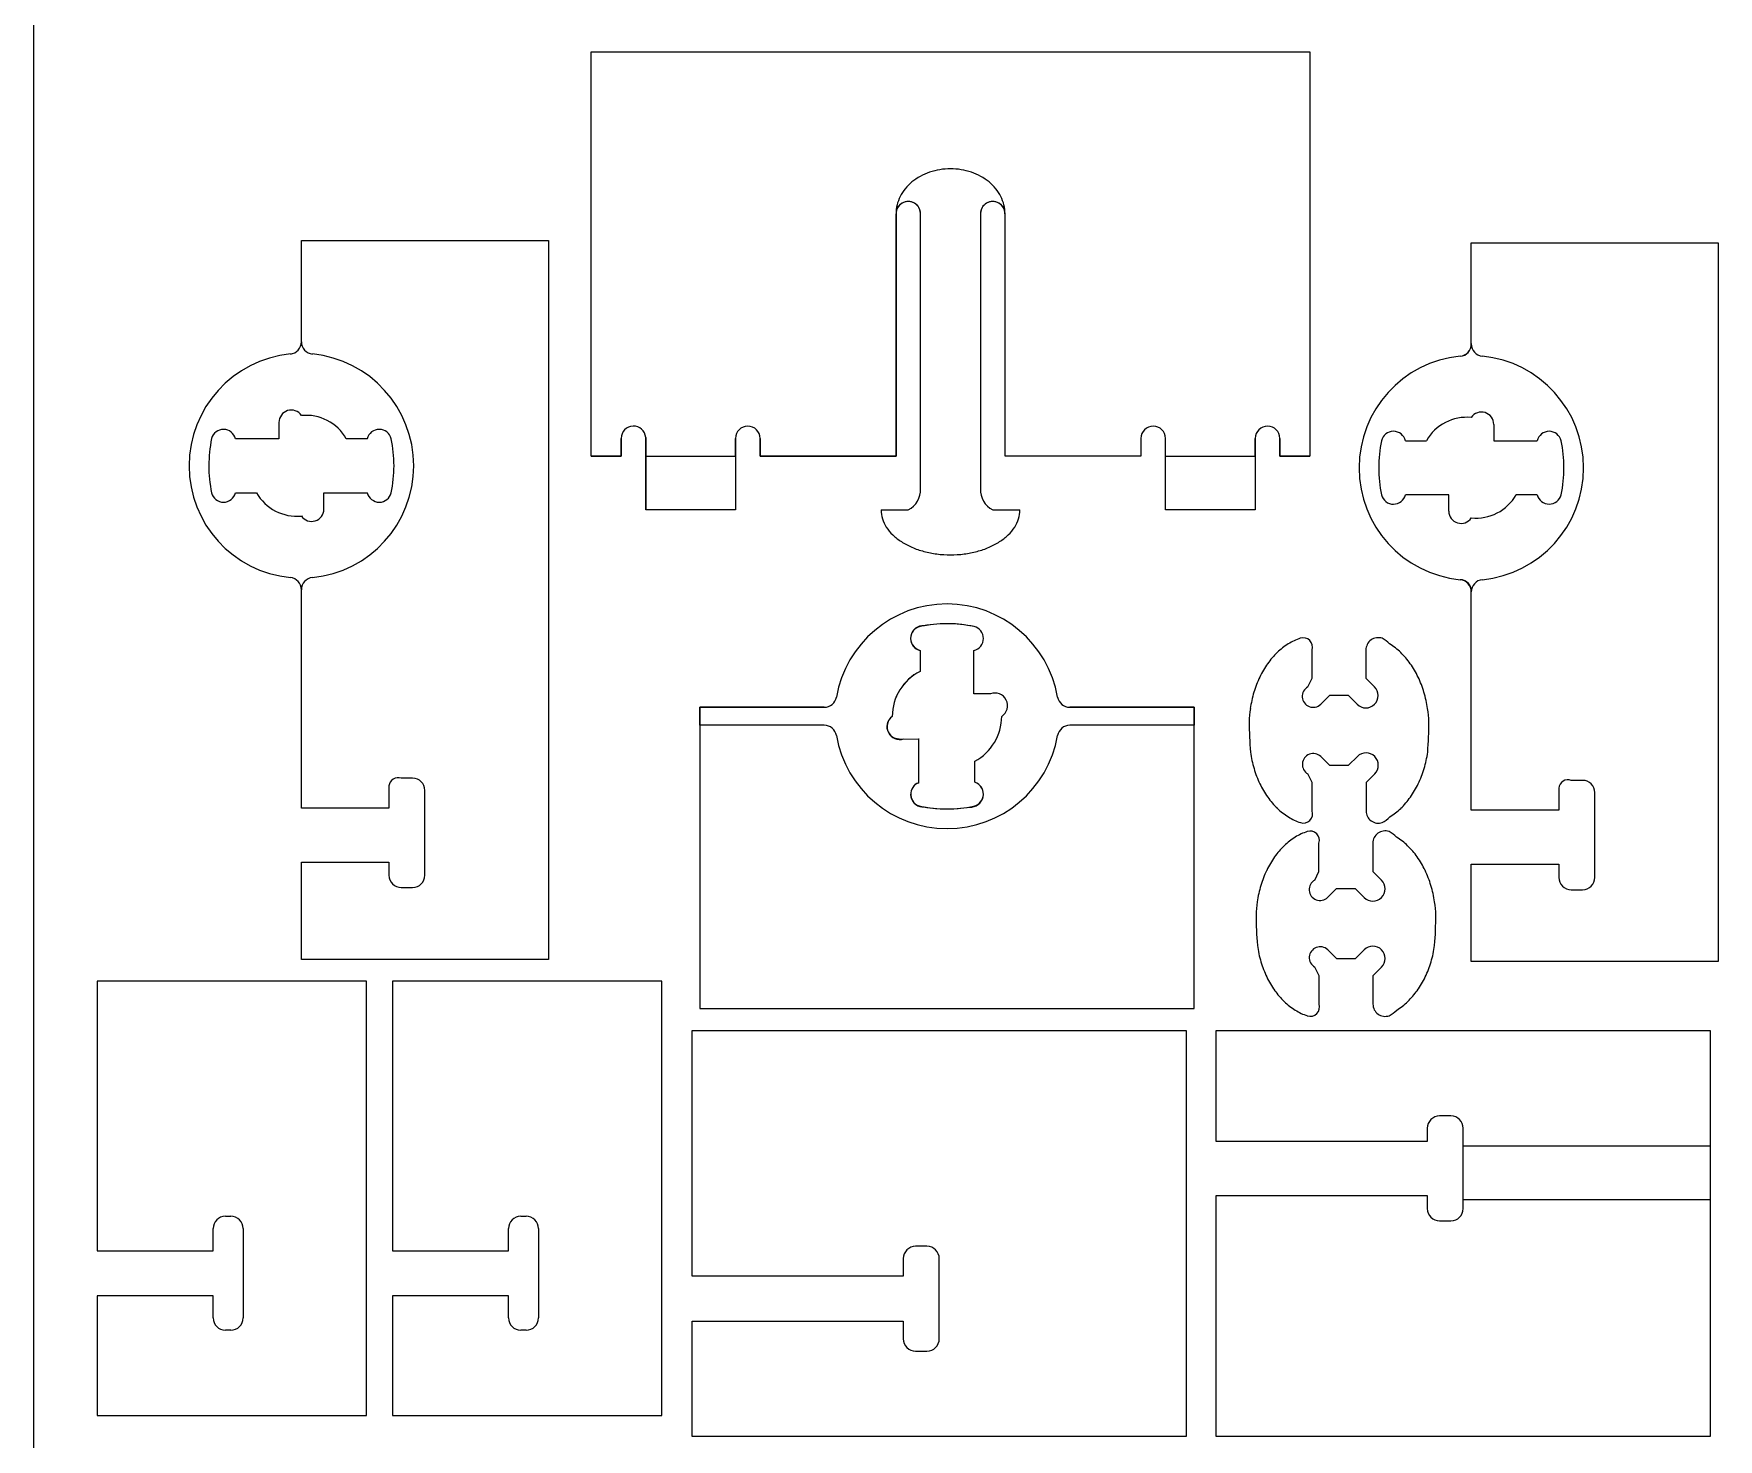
# Model space of a CAD drawing. Extents: x 0 to 1250, y 0 to 2500.
# Drawn here: x 0 to 563, y 1047 to 1516 of the extents above; entities that cross this region are included whole.
import ezdxf

# ---------------------------------------------------------------- set-up
doc = ezdxf.new("R2010")
doc.units = 0
for name, color, linetype in [('3MM_ENGRAVE', 5, 'CONTINUOUS'), ('CUT_18_MM', 7, 'CONTINUOUS'), ('ENGRAVE_9MM', 3, 'CONTINUOUS'), ('FRAME', 7, 'CONTINUOUS')]:
    doc.layers.add(name, color=color, linetype=linetype)

msp = doc.modelspace()

# ---------------------------------------------------------------- linework, layer by layer
at = {"layer": '3MM_ENGRAVE', "linetype": 'CONTINUOUS'}
for p, q in [((477.44, 1127), (477.44, 1145)), ((477.44, 1145), (559.94, 1145)), ((559.94, 1145), (559.94, 1127)), ((559.94, 1127), (477.44, 1127))]:
    msp.add_line(p, q, dxfattribs=at)
at = {"layer": 'CUT_18_MM', "color": 7, "linetype": 'CONTINUOUS'}
for p, q in [((186.2, 1375.33), (186.2, 1510.33)), ((186.2, 1510.33), (426.2, 1510.33)), ((426.2, 1510.33), (426.2, 1375.33)), ((288, 1375.33), (288, 1456.23)), ((288, 1456.23), (288, 1375.33)), ((296.2, 1364.43), (296.2, 1456.23)), ((296.2, 1456.23), (296.2, 1456.23)), ((316.2, 1456.23), (316.2, 1456.23)), ((316.2, 1456.23), (316.2, 1364.43)), ((324.4, 1456.23), (324.4, 1456.24)), ((324.4, 1375.33), (324.4, 1456.23)), ((324.4, 1375.33), (324.4, 1456.23)), ((89.41, 1413.48), (89.41, 1447.29)), ((89.41, 1447.29), (171.91, 1447.29)), ((171.91, 1447.29), (171.91, 1207.29)), ((480.13, 1412.76), (480.13, 1446.56)), ((480.13, 1446.56), (562.63, 1446.56)), ((562.63, 1446.56), (562.63, 1206.56)), ((81.91, 1386.57), (81.91, 1386.57)), ((81.91, 1386.57), (81.91, 1381.09)), ((89.41, 1388.86), (89.41, 1388.86)), ((480.13, 1388.2), (480.13, 1388.2)), ((487.63, 1385.91), (487.63, 1385.91)), ((487.63, 1385.91), (487.63, 1380.43)), ((59.42, 1381.15), (59.42, 1381.15)), ((81.91, 1381.09), (67.39, 1381.09)), ((67.39, 1381.09), (67.39, 1381.09)), ((111.43, 1381.09), (104.41, 1381.09)), ((104.41, 1381.09), (104.41, 1381.09)), ((111.43, 1381.09), (111.43, 1381.09)), ((119.41, 1381.09), (119.41, 1381.09)), ((119.41, 1381.09), (119.41, 1381.09)), ((119.41, 1381.09), (119.41, 1381.09)), ((196.2, 1381.23), (196.2, 1381.23)), ((196.2, 1381.23), (196.2, 1375.33)), ((196.2, 1375.33), (196.2, 1381.23)), ((196.2, 1381.23), (196.2, 1381.23)), ((204.4, 1381.52), (204.4, 1357.33)), ((204.4, 1357.33), (204.4, 1381.52)), ((204.4, 1381.52), (204.4, 1357.33)), ((204.4, 1357.33), (204.4, 1381.52)), ((234.4, 1381.23), (234.4, 1375.33)), ((234.4, 1375.33), (234.4, 1381.23)), ((234.4, 1381.23), (234.4, 1381.23)), ((234.4, 1381.23), (234.4, 1381.23)), ((242.6, 1381.23), (242.6, 1381.23)), ((242.6, 1381.23), (242.6, 1375.33)), ((242.6, 1375.33), (242.6, 1381.23)), ((242.6, 1381.23), (242.6, 1381.23)), ((369.8, 1381.23), (369.8, 1381.23)), ((369.8, 1381.23), (369.8, 1375.33)), ((369.8, 1381.23), (369.8, 1381.23)), ((369.8, 1381.23), (369.8, 1375.33)), ((378, 1375.33), (378, 1381.23)), ((378, 1381.23), (378, 1381.23)), ((378, 1375.33), (378, 1381.23)), ((378, 1381.23), (378, 1381.23)), ((408, 1375.33), (408, 1381.23)), ((408, 1381.23), (408, 1381.23)), ((408, 1381.23), (408, 1381.23)), ((408, 1381.23), (408, 1375.33)), ((416.2, 1381.23), (416.2, 1381.23)), ((416.2, 1381.23), (416.2, 1375.33)), ((416.2, 1375.33), (416.2, 1381.23)), ((416.2, 1381.23), (416.2, 1381.23)), ((450.13, 1380.43), (450.13, 1380.43)), ((450.13, 1380.43), (450.13, 1380.43)), ((458.11, 1380.43), (465.13, 1380.43)), ((465.13, 1380.43), (465.13, 1380.43)), ((487.63, 1380.43), (502.15, 1380.43)), ((502.15, 1380.43), (502.15, 1380.43)), ((510.13, 1380.43), (510.13, 1380.43)), ((510.13, 1380.43), (510.13, 1380.43)), ((510.13, 1380.43), (510.13, 1380.43)), ((196.2, 1375.33), (186.2, 1375.33)), ((186.2, 1375.33), (196.2, 1375.33)), ((234.4, 1375.33), (234.4, 1357.33)), ((242.6, 1375.33), (288, 1375.33)), ((288, 1375.33), (242.6, 1375.33)), ((369.8, 1375.33), (324.4, 1375.33)), ((369.8, 1375.33), (324.4, 1375.33)), ((378, 1357.33), (378, 1375.33)), ((378, 1375.33), (378, 1375.33)), ((408, 1375.33), (408, 1357.33)), ((416.2, 1375.33), (426.2, 1375.33)), ((426.2, 1375.33), (416.2, 1375.33)), ((59.41, 1363.09), (59.41, 1363.09)), ((59.41, 1363.09), (59.41, 1363.09)), ((67.39, 1363.09), (74.41, 1363.09)), ((74.41, 1363.09), (74.41, 1363.09)), ((96.91, 1357.61), (96.91, 1363.09)), ((96.91, 1363.09), (111.43, 1363.09)), ((111.43, 1363.09), (111.43, 1363.09)), ((119.41, 1363.09), (119.41, 1363.09)), ((119.41, 1363.09), (119.41, 1363.09)), ((119.41, 1363.09), (119.41, 1363.09)), ((296.2, 1364.43), (296.2, 1364.43)), ((316.2, 1364.43), (316.2, 1364.43)), ((450.14, 1362.36), (450.14, 1362.36)), ((472.63, 1362.43), (458.11, 1362.43)), ((458.11, 1362.43), (458.11, 1362.43)), ((472.63, 1356.95), (472.63, 1362.43)), ((502.15, 1362.43), (495.13, 1362.43)), ((495.13, 1362.43), (495.13, 1362.43)), ((502.15, 1362.43), (502.15, 1362.43)), ((510.13, 1362.43), (510.13, 1362.43)), ((510.13, 1362.43), (510.13, 1362.43)), ((510.13, 1362.43), (510.13, 1362.43)), ((96.91, 1357.61), (96.91, 1357.61)), ((234.4, 1357.33), (204.4, 1357.33)), ((283, 1357.33), (292.1, 1357.33)), ((292.1, 1357.33), (292.1, 1357.33)), ((320.3, 1357.33), (320.3, 1357.33)), ((320.3, 1357.33), (329.4, 1357.33)), ((408, 1357.33), (378, 1357.33)), ((472.63, 1356.95), (472.63, 1356.95)), ((89.41, 1355.32), (89.41, 1355.32)), ((480.13, 1354.66), (480.13, 1354.66)), ((89.41, 1257.79), (89.41, 1330.69)), ((480.13, 1257.06), (480.13, 1329.97)), ((297.46, 1318.69), (297.46, 1318.69)), ((297.46, 1318.69), (297.46, 1318.69)), ((423.02, 1314.47), (423.02, 1314.47)), ((423.02, 1314.47), (423.02, 1314.47)), ((296.03, 1310.46), (296.03, 1310.46)), ((296.03, 1310.46), (296.03, 1303.44)), ((314.03, 1295.94), (314.03, 1310.46)), ((314.03, 1310.46), (314.03, 1310.46)), ((426.93, 1301.15), (426.93, 1310.59)), ((426.93, 1310.59), (426.93, 1310.59)), ((444.93, 1310.59), (444.93, 1310.59)), ((444.93, 1310.59), (444.93, 1301.15)), ((296.03, 1303.44), (296.03, 1303.44)), ((425.53, 1298.25), (426.93, 1301.15)), ((444.93, 1301.15), (447.83, 1298.25)), ((319.51, 1295.92), (314.03, 1295.94)), ((425.53, 1298.25), (425.53, 1298.25)), ((432.73, 1295.35), (429.83, 1292.46)), ((439.13, 1295.35), (432.73, 1295.35)), ((442.03, 1292.46), (439.13, 1295.35)), ((447.83, 1298.25), (447.83, 1298.25)), ((264.04, 1291.44), (222.53, 1291.44)), ((222.53, 1291.44), (222.53, 1285.44)), ((264.04, 1291.44), (264.04, 1291.44)), ((286.76, 1288.44), (286.76, 1288.44)), ((352.53, 1291.44), (346.02, 1291.44)), ((387.53, 1291.44), (352.53, 1291.44)), ((387.53, 1285.44), (387.53, 1291.44)), ((429.83, 1292.46), (429.83, 1292.46)), ((442.03, 1292.46), (442.03, 1292.46)), ((222.53, 1285.44), (222.53, 1190.94)), ((387.53, 1190.94), (387.53, 1285.44)), ((289.05, 1280.94), (289.05, 1280.94)), ((289.05, 1280.94), (295.47, 1280.85)), ((295.47, 1280.85), (295.47, 1266.25)), ((314.31, 1273.44), (314.31, 1273.45)), ((314.31, 1266.43), (314.31, 1273.44)), ((429.87, 1275), (429.87, 1275)), ((429.87, 1275), (432.77, 1272.1)), ((432.77, 1272.1), (439.17, 1272.1)), ((439.17, 1272.1), (442.07, 1275)), ((442.07, 1275), (442.07, 1275)), ((126.56, 1267.79), (122.76, 1267.79)), ((122.76, 1267.79), (122.76, 1267.79)), ((126.56, 1267.79), (126.56, 1267.79)), ((426.97, 1266.3), (425.57, 1269.2)), ((425.57, 1269.2), (425.57, 1269.2)), ((426.97, 1256.86), (426.97, 1266.3)), ((447.87, 1269.2), (444.97, 1266.3)), ((444.97, 1266.3), (444.97, 1256.86)), ((447.87, 1269.2), (447.87, 1269.2)), ((517.28, 1267.06), (513.48, 1267.06)), ((513.48, 1267.06), (513.48, 1267.06)), ((517.28, 1267.06), (517.28, 1267.06)), ((118.66, 1265.19), (118.66, 1265.19)), ((118.66, 1265.19), (118.66, 1257.79)), ((130.66, 1235.39), (130.66, 1263.69)), ((130.66, 1263.69), (130.66, 1263.69)), ((509.38, 1264.46), (509.38, 1264.46)), ((509.38, 1264.46), (509.38, 1257.06)), ((521.38, 1234.66), (521.38, 1262.96)), ((521.38, 1262.96), (521.38, 1262.96)), ((118.66, 1257.79), (89.41, 1257.79)), ((426.97, 1256.86), (426.97, 1256.86)), ((444.97, 1256.86), (444.97, 1256.86)), ((509.38, 1257.06), (480.13, 1257.06)), ((425.34, 1249.97), (425.34, 1249.97)), ((425.34, 1249.97), (425.34, 1249.97)), ((429.25, 1236.65), (429.25, 1246.08)), ((429.25, 1246.08), (429.25, 1246.08)), ((447.25, 1246.08), (447.25, 1246.08)), ((447.25, 1246.08), (447.25, 1236.65)), ((89.41, 1207.29), (89.41, 1239.79)), ((89.41, 1239.79), (118.66, 1239.79)), ((118.66, 1239.79), (118.66, 1235.39)), ((480.13, 1206.56), (480.13, 1239.06)), ((480.13, 1239.06), (509.38, 1239.06)), ((509.38, 1239.06), (509.38, 1234.66)), ((118.66, 1235.39), (118.66, 1235.39)), ((130.66, 1235.39), (130.66, 1235.39)), ((427.85, 1233.75), (429.25, 1236.65)), ((427.85, 1233.75), (427.85, 1233.75)), ((447.25, 1236.65), (450.14, 1233.75)), ((450.14, 1233.75), (450.14, 1233.75)), ((509.38, 1234.66), (509.38, 1234.66)), ((521.38, 1234.66), (521.38, 1234.66)), ((122.76, 1231.29), (122.76, 1231.29)), ((122.76, 1231.29), (126.56, 1231.29)), ((126.56, 1231.29), (126.56, 1231.29)), ((435.04, 1230.85), (432.14, 1227.95)), ((432.14, 1227.95), (432.14, 1227.95)), ((441.45, 1230.85), (435.04, 1230.85)), ((444.35, 1227.95), (441.45, 1230.85)), ((444.35, 1227.95), (444.35, 1227.95)), ((513.48, 1230.56), (513.48, 1230.56)), ((513.48, 1230.56), (517.28, 1230.56)), ((517.28, 1230.56), (517.28, 1230.56)), ((432.18, 1210.49), (432.18, 1210.49)), ((432.18, 1210.49), (435.08, 1207.59)), ((441.49, 1207.59), (444.38, 1210.49)), ((444.38, 1210.49), (444.38, 1210.49)), ((171.91, 1207.29), (89.41, 1207.29)), ((429.28, 1201.79), (427.88, 1204.69)), ((427.88, 1204.69), (427.88, 1204.69)), ((435.08, 1207.59), (441.49, 1207.59)), ((450.18, 1204.69), (447.28, 1201.79)), ((450.18, 1204.69), (450.18, 1204.69)), ((562.63, 1206.56), (480.13, 1206.56)), ((111.19, 1200), (21.19, 1200)), ((21.19, 1200), (21.19, 1110)), ((111.19, 1055), (111.19, 1200)), ((209.83, 1200), (119.83, 1200)), ((119.83, 1200), (119.83, 1110)), ((209.83, 1055), (209.83, 1200)), ((429.28, 1192.36), (429.28, 1201.79)), ((447.28, 1201.79), (447.28, 1192.36)), ((222.53, 1190.94), (387.53, 1190.94)), ((429.28, 1192.36), (429.28, 1192.36)), ((447.28, 1192.36), (447.28, 1192.36)), ((219.94, 1101.5), (219.94, 1183.5)), ((219.94, 1183.5), (384.94, 1183.5)), ((384.94, 1183.5), (384.94, 1048)), ((394.94, 1146.5), (394.94, 1183.5)), ((394.94, 1183.5), (559.94, 1183.5)), ((559.94, 1183.5), (559.94, 1048)), ((473.34, 1155), (469.54, 1155)), ((469.54, 1155), (469.54, 1155)), ((473.34, 1155), (473.34, 1155)), ((465.44, 1150.9), (465.44, 1150.9)), ((465.44, 1150.9), (465.44, 1146.5)), ((477.44, 1127), (477.44, 1150.9)), ((477.44, 1150.9), (477.44, 1150.9)), ((465.44, 1146.5), (394.94, 1146.5)), ((394.94, 1048), (394.94, 1128.5)), ((394.94, 1128.5), (465.44, 1128.5)), ((465.44, 1128.5), (465.44, 1124.1)), ((477.44, 1124.1), (477.44, 1127)), ((64.04, 1121.5), (64.04, 1121.5)), ((64.04, 1121.5), (65.84, 1121.5)), ((65.84, 1121.5), (65.84, 1121.5)), ((162.68, 1121.5), (162.68, 1121.5)), ((162.68, 1121.5), (164.48, 1121.5)), ((164.48, 1121.5), (164.48, 1121.5)), ((465.44, 1124.1), (465.44, 1124.1)), ((469.54, 1120), (469.54, 1120)), ((469.54, 1120), (473.34, 1120)), ((473.34, 1120), (473.34, 1120)), ((477.44, 1124.1), (477.44, 1124.1)), ((59.94, 1111.5), (59.94, 1117.4)), ((59.94, 1117.4), (59.94, 1117.4)), ((69.94, 1117.4), (69.94, 1117.4)), ((69.94, 1117.4), (69.94, 1087.6)), ((158.58, 1111.5), (158.58, 1117.4)), ((158.58, 1117.4), (158.58, 1117.4)), ((168.58, 1117.4), (168.58, 1117.4)), ((168.58, 1117.4), (168.58, 1087.6)), ((21.19, 1110), (59.94, 1110)), ((59.94, 1110), (59.94, 1111.5)), ((119.83, 1110), (158.58, 1110)), ((158.58, 1110), (158.58, 1111.5)), ((298.34, 1111.5), (294.54, 1111.5)), ((294.54, 1111.5), (294.54, 1111.5)), ((298.34, 1111.5), (298.34, 1111.5)), ((290.44, 1107.4), (290.44, 1107.4)), ((290.44, 1107.4), (290.44, 1101.5)), ((302.44, 1083.5), (302.44, 1107.4)), ((290.44, 1101.5), (219.94, 1101.5)), ((59.94, 1095), (21.19, 1095)), ((21.19, 1095), (21.19, 1055)), ((59.94, 1093.5), (59.94, 1095)), ((59.94, 1087.6), (59.94, 1093.5)), ((158.58, 1095), (119.83, 1095)), ((119.83, 1095), (119.83, 1055)), ((158.58, 1093.5), (158.58, 1095)), ((158.58, 1087.6), (158.58, 1093.5)), ((59.94, 1087.6), (59.94, 1087.6)), ((69.94, 1087.6), (69.94, 1087.6)), ((158.58, 1087.6), (158.58, 1087.6)), ((168.58, 1087.6), (168.58, 1087.6)), ((219.94, 1048), (219.94, 1086.5)), ((219.94, 1086.5), (290.44, 1086.5)), ((290.44, 1086.5), (290.44, 1080.6)), ((65.84, 1083.5), (64.04, 1083.5)), ((64.04, 1083.5), (64.04, 1083.5)), ((65.84, 1083.5), (65.84, 1083.5)), ((164.48, 1083.5), (162.68, 1083.5)), ((162.68, 1083.5), (162.68, 1083.5)), ((164.48, 1083.5), (164.48, 1083.5)), ((302.44, 1080.6), (302.44, 1083.5)), ((302.44, 1080.6), (302.44, 1080.6)), ((294.54, 1076.5), (294.54, 1076.5)), ((294.54, 1076.5), (298.34, 1076.5)), ((298.34, 1076.5), (298.34, 1076.5)), ((21.19, 1055), (111.19, 1055)), ((119.83, 1055), (209.83, 1055)), ((384.94, 1048), (219.94, 1048)), ((559.94, 1048), (394.94, 1048))]:
    msp.add_line(p, q, dxfattribs=at)
for centre, radius, start, end in [((292.1, 1456.24), 4.1, 359.8403, 180.1597), ((320.3, 1456.23), 4.1, 0.1867, 180), ((85.31, 1413.48), 4.1, 275.6561, 0), ((476.21, 1412.59), 3.92, 273.2354, 2.4207), ((89.41, 1372.09), 37.5, 95.6561, 264.3439), ((480.13, 1371.36), 37.5, 95.6561, 264.3439), ((86.01, 1386.57), 4.1, 33.9763, 180), ((483.53, 1385.91), 4.1, 360, 146.0237), ((63.4, 1380.15), 4.1, 13.2604, 165.8456), ((90.93, 1373.44), 15.49, 29.5811, 95.6475), ((115.42, 1380.15), 4.1, 13.2632, 166.7354), ((200.3, 1381.24), 4.1, 3.9195, 180.0589), ((200.3, 1381.24), 4.1, 3.9195, 180.0589), ((238.5, 1381.23), 4.1, 0, 180), ((238.5, 1381.23), 4.1, 0, 180), ((373.9, 1381.23), 4.1, 0, 180), ((373.9, 1381.23), 4.1, 0, 180), ((412.1, 1381.23), 4.1, 0, 180), ((412.1, 1381.23), 4.1, 0, 180), ((478.6, 1372.78), 15.49, 84.3525, 150.4189), ((102.75, 1372.08), 44.26, 168.1785, 191.7229), ((76.01, 1372.09), 44.33, 348.2852, 11.7148), ((493.47, 1371.43), 44.26, 168.2771, 191.8215), ((454.12, 1379.49), 4.1, 13.2646, 166.724), ((506.14, 1379.49), 4.1, 13.2632, 166.7354), ((466.73, 1371.43), 44.33, 348.2852, 11.7148), ((63.4, 1364.03), 4.1, 193.276, 346.7354), ((87.88, 1370.73), 15.49, 209.5811, 275.6475), ((115.42, 1364.03), 4.1, 193.2646, 346.7368), ((288.61, 1364.08), 7.6, 297.3405, 2.6496), ((323.78, 1364.08), 7.6, 177.3504, 242.6595), ((454.12, 1363.37), 4.1, 194.1544, 346.7396), ((481.65, 1370.08), 15.49, 264.3525, 330.4189), ((506.14, 1363.37), 4.1, 193.2646, 346.7368), ((92.81, 1357.61), 4.1, 213.9763, 0), ((292.89, 1357.35), 9.89, 180.1131, 197.2517), ((319.67, 1357.33), 9.73, 342.6043, 0.0309), ((476.73, 1356.95), 4.1, 180, 326.0237), ((294.36, 1357.84), 11.44, 197.4042, 212.9633), ((296.93, 1359.52), 14.51, 212.9879, 226.2696), ((315.46, 1359.52), 14.51, 313.7304, 327.0121), ((318.03, 1357.84), 11.44, 327.0367, 342.5958), ((299.98, 1362.68), 18.9, 226.2208, 237.3572), ((302.8, 1367.04), 24.1, 237.291, 246.7612), ((304.88, 1371.79), 29.29, 246.7011, 255.0147), ((307.51, 1371.79), 29.29, 284.9853, 293.2989), ((309.59, 1367.04), 24.1, 293.2388, 302.709), ((312.41, 1362.68), 18.9, 302.6428, 313.7792), ((306, 1375.87), 33.51, 254.9646, 262.5622), ((306.34, 1378.26), 35.92, 262.519, 269.7723), ((306.05, 1378.26), 35.92, 270.2277, 277.481), ((306.39, 1375.87), 33.51, 277.4378, 285.0354), ((85.31, 1330.69), 4.1, 360, 84.3439), ((476.35, 1330.26), 3.79, 355.5643, 88.7797), ((305.03, 1288.44), 37.5, 9.827, 170.173), ((297.08, 1314.52), 4.19, 84.833, 255.487), ((305.08, 1275.9), 43.47, 78.0305, 100.0947), ((313.09, 1314.45), 4.1, 283.2604, 75.8456), ((430.64, 1293.8), 22.11, 121.7726, 133.8813), ((429.06, 1296.34), 19.12, 108.412, 121.7519), ((424.01, 1311.56), 3.08, 341.5908, 108.7404), ((449.03, 1310.59), 4.1, 71.3942, 180), ((445.92, 1305.92), 9.63, 43.8589, 62.6616), ((441.22, 1293.8), 22.11, 46.1187, 58.2274), ((436.93, 1288.42), 30.41, 144.6955, 154.4841), ((433.36, 1290.96), 26.04, 133.8678, 144.7255), ((438.5, 1290.96), 26.04, 35.2745, 46.1322), ((434.94, 1288.42), 30.41, 25.5159, 35.3045), ((303.53, 1288.44), 16.77, 116.5651, 180), ((440.69, 1286.6), 34.59, 154.4494, 163.4325), ((431.18, 1286.6), 34.59, 16.5675, 25.5506), ((264.04, 1295.54), 4.1, 269.9999, 350.1731), ((321.03, 1291.98), 4.22, 302.608, 111.0257), ((346.02, 1295.54), 4.1, 189.8269, 270.0001), ((443.83, 1285.64), 37.88, 163.3982, 171.8533), ((427.31, 1295.08), 3.64, 119.2586, 313.8406), ((444.93, 1295.35), 4.1, 225.0001, 44.9999), ((428.03, 1285.64), 37.88, 8.1467, 16.6018), ((289.05, 1285.04), 4.1, 123.9763, 270), ((306.17, 1288.53), 17.14, 298.3873, 359.6528), ((430.2, 1286.81), 24.23, 170.023, 180.5129), ((441.66, 1286.39), 24.31, 0.48, 10.9535), ((533.34, 1286.57), 127.37, 179.989, 184.5631), ((338.6, 1286.57), 127.37, 355.4369, 0.011), ((443.87, 1281.81), 37.88, 188.1467, 196.6018), ((427.35, 1272.37), 3.64, 46.1594, 240.7414), ((444.97, 1272.1), 4.1, 315.0001, 134.9999), ((428.07, 1281.81), 37.88, 343.3982, 351.8533), ((121.7, 1264.92), 3.05, 69.7373, 175.0241), ((126.56, 1263.69), 4.1, 360, 90), ((297.11, 1262.37), 4.22, 112.8971, 274.2859), ((312.9, 1262.4), 4.28, 265.0839, 70.6727), ((440.72, 1280.85), 34.59, 196.5675, 205.5506), ((436.96, 1279.03), 30.41, 205.5159, 215.3045), ((434.98, 1279.03), 30.41, 324.6955, 334.4841), ((431.22, 1280.85), 34.59, 334.4494, 343.4325), ((512.42, 1264.2), 3.05, 69.7373, 175.0241), ((517.28, 1262.96), 4.1, 360, 90), ((433.4, 1276.49), 26.04, 215.2745, 226.1322), ((438.54, 1276.49), 26.04, 313.8678, 324.7255), ((305.03, 1302.88), 45.36, 260.3425, 279.5157), ((430.68, 1273.65), 22.11, 226.1187, 238.2274), ((427.95, 1268.65), 16.42, 237.146, 252.6925), ((424.05, 1255.89), 3.08, 251.2619, 18.4094), ((449.07, 1256.86), 4.1, 180, 288.6052), ((446.45, 1260.87), 8.82, 296.458, 317.0183), ((441.26, 1273.65), 22.11, 301.7726, 313.8813), ((431.38, 1231.83), 19.12, 108.412, 121.7519), ((426.33, 1247.05), 3.08, 341.5908, 108.7404), ((451.35, 1246.08), 4.1, 71.3942, 180), ((448.23, 1241.41), 9.63, 43.8589, 62.6616), ((435.68, 1226.46), 26.04, 133.8678, 144.7255), ((432.96, 1229.29), 22.11, 121.7726, 133.8813), ((443.54, 1229.29), 22.11, 46.1187, 58.2274), ((440.82, 1226.46), 26.04, 35.2745, 46.1322), ((439.24, 1223.91), 30.41, 144.6955, 154.4841), ((437.25, 1223.91), 30.41, 25.5159, 35.3045), ((122.76, 1235.39), 4.1, 180, 270), ((126.56, 1235.39), 4.1, 270, 0), ((443, 1222.1), 34.59, 154.4494, 163.4325), ((429.62, 1230.57), 3.64, 119.2586, 313.8406), ((447.25, 1230.85), 4.1, 225.0001, 44.9999), ((433.49, 1222.1), 34.59, 16.5675, 25.5506), ((513.48, 1234.66), 4.1, 180, 270), ((517.28, 1234.66), 4.1, 270, 0), ((446.14, 1221.14), 37.88, 163.3982, 171.8533), ((430.35, 1221.14), 37.88, 8.1467, 16.6018), ((432.51, 1222.31), 24.23, 170.023, 180.5129), ((535.65, 1222.07), 127.37, 179.989, 184.5631), ((443.98, 1221.89), 24.31, 0.48, 10.9535), ((340.91, 1222.07), 127.37, 355.4369, 0.011), ((446.18, 1217.3), 37.88, 188.1467, 196.6018), ((429.66, 1207.86), 3.64, 46.1594, 240.7414), ((447.28, 1207.59), 4.1, 315.0001, 134.9999), ((430.39, 1217.3), 37.88, 343.3982, 351.8533), ((443.04, 1216.34), 34.59, 196.5675, 205.5506), ((433.53, 1216.34), 34.59, 334.4494, 343.4325), ((439.28, 1214.52), 30.41, 205.5159, 215.3045), ((437.29, 1214.52), 30.41, 324.6955, 334.4841), ((435.71, 1211.98), 26.04, 215.2745, 226.1322), ((432.99, 1209.15), 22.11, 226.1187, 238.2274), ((443.57, 1209.15), 22.11, 301.7726, 313.8813), ((440.85, 1211.98), 26.04, 313.8678, 324.7255), ((430.26, 1204.14), 16.42, 237.146, 252.6925), ((426.36, 1191.38), 3.08, 251.2619, 18.4094), ((451.38, 1192.36), 4.1, 180, 288.6052), ((448.76, 1196.36), 8.82, 296.458, 317.0183), ((469.54, 1150.9), 4.1, 90, 180), ((473.34, 1150.9), 4.1, 360, 90), ((64.04, 1117.4), 4.1, 90, 180), ((65.84, 1117.4), 4.1, 360, 90), ((162.68, 1117.4), 4.1, 90, 180), ((164.48, 1117.4), 4.1, 360, 90), ((469.54, 1124.1), 4.1, 180, 270), ((473.34, 1124.1), 4.1, 270, 0), ((294.54, 1107.4), 4.1, 90, 180), ((298.34, 1107.4), 4.1, 360, 90), ((64.04, 1087.6), 4.1, 180, 270), ((65.84, 1087.6), 4.1, 270, 0), ((162.68, 1087.6), 4.1, 180, 270), ((164.48, 1087.6), 4.1, 270, 0), ((294.54, 1080.6), 4.1, 180, 270), ((298.34, 1080.6), 4.1, 270, 0)]:
    msp.add_arc(centre, radius, start, end, dxfattribs=at)
msp.add_point((480.13, 1412.76), dxfattribs=at)
at = {"layer": 'ENGRAVE_9MM', "linetype": 'CONTINUOUS'}
for p, q in [((296.2, 1364.43), (296.2, 1456.23)), ((296.2, 1456.23), (296.2, 1456.23)), ((316.2, 1456.23), (316.2, 1364.43)), ((81.91, 1386.57), (81.91, 1386.57)), ((81.91, 1386.57), (81.91, 1381.09)), ((89.41, 1388.86), (89.41, 1388.86)), ((480.13, 1388.2), (480.13, 1388.2)), ((487.63, 1385.91), (487.63, 1385.91)), ((487.63, 1385.91), (487.63, 1380.43)), ((59.42, 1381.15), (59.42, 1381.15)), ((81.91, 1381.09), (67.39, 1381.09)), ((67.39, 1381.09), (67.39, 1381.09)), ((111.43, 1381.09), (104.41, 1381.09)), ((104.41, 1381.09), (104.41, 1381.09)), ((111.43, 1381.09), (111.43, 1381.09)), ((119.41, 1381.09), (119.41, 1381.09)), ((119.41, 1381.09), (119.41, 1381.09)), ((119.41, 1381.09), (119.41, 1381.09)), ((450.13, 1380.43), (450.13, 1380.43)), ((450.13, 1380.43), (450.13, 1380.43)), ((458.11, 1380.43), (465.13, 1380.43)), ((465.13, 1380.43), (465.13, 1380.43)), ((487.63, 1380.43), (502.15, 1380.43)), ((502.15, 1380.43), (502.15, 1380.43)), ((510.13, 1380.43), (510.13, 1380.43)), ((510.13, 1380.43), (510.13, 1380.43)), ((510.13, 1380.43), (510.13, 1380.43)), ((59.41, 1363.09), (59.41, 1363.09)), ((59.41, 1363.09), (59.41, 1363.09)), ((67.39, 1363.09), (74.41, 1363.09)), ((74.41, 1363.09), (74.41, 1363.09)), ((96.91, 1357.61), (96.91, 1363.09)), ((96.91, 1363.09), (111.43, 1363.09)), ((111.43, 1363.09), (111.43, 1363.09)), ((119.41, 1363.09), (119.41, 1363.09)), ((119.41, 1363.09), (119.41, 1363.09)), ((119.41, 1363.09), (119.41, 1363.09)), ((296.2, 1364.43), (296.2, 1364.43)), ((316.2, 1364.43), (316.2, 1364.43)), ((450.14, 1362.36), (450.14, 1362.36)), ((472.63, 1362.43), (458.11, 1362.43)), ((458.11, 1362.43), (458.11, 1362.43)), ((472.63, 1356.95), (472.63, 1362.43)), ((502.15, 1362.43), (495.13, 1362.43)), ((495.13, 1362.43), (495.13, 1362.43)), ((502.15, 1362.43), (502.15, 1362.43)), ((510.13, 1362.43), (510.13, 1362.43)), ((510.13, 1362.43), (510.13, 1362.43)), ((510.13, 1362.43), (510.13, 1362.43)), ((96.91, 1357.61), (96.91, 1357.61)), ((283, 1357.33), (292.1, 1357.33)), ((292.1, 1357.33), (292.1, 1357.33)), ((320.3, 1357.33), (329.4, 1357.33)), ((472.63, 1356.95), (472.63, 1356.95)), ((89.41, 1355.32), (89.41, 1355.32)), ((480.13, 1354.66), (480.13, 1354.66)), ((296.03, 1318.42), (296.03, 1318.42)), ((296.03, 1318.42), (296.03, 1318.42)), ((314.09, 1318.41), (314.09, 1318.41)), ((296.03, 1310.44), (296.03, 1303.42)), ((314.03, 1295.92), (314.03, 1310.44)), ((314.03, 1310.44), (314.03, 1310.44)), ((296.03, 1303.42), (296.03, 1303.42)), ((319.51, 1295.92), (314.03, 1295.92)), ((319.51, 1295.92), (319.51, 1295.92)), ((222.53, 1285.44), (222.53, 1291.44)), ((222.53, 1291.44), (264.04, 1291.44)), ((264.04, 1291.44), (264.04, 1291.44)), ((346.02, 1291.44), (352.53, 1291.44)), ((352.53, 1291.44), (387.53, 1291.44)), ((387.53, 1291.44), (387.53, 1285.44)), ((264.04, 1285.44), (222.53, 1285.44)), ((352.53, 1285.44), (346.02, 1285.44)), ((387.53, 1285.44), (352.53, 1285.44)), ((290.55, 1280.92), (290.55, 1280.92)), ((290.55, 1280.92), (295.75, 1280.85)), ((295.75, 1280.85), (295.47, 1280.77)), ((295.47, 1280.77), (295.47, 1266.25)), ((314.31, 1266.43), (314.31, 1273.45)), ((295.47, 1266.25), (295.61, 1266.28)), ((296.03, 1258.42), (296.03, 1258.42)), ((296.03, 1258.42), (296.03, 1258.42)), ((296.03, 1258.42), (296.03, 1258.42)), ((314.03, 1258.42), (314.03, 1258.42)), ((314.03, 1258.42), (314.03, 1258.42)), ((314.03, 1258.42), (314.03, 1258.42))]:
    msp.add_line(p, q, dxfattribs=at)
at = {"layer": 'ENGRAVE_9MM'}
for p, q in [((204.4, 1357.33), (204.4, 1375.33)), ((204.4, 1375.33), (234.4, 1375.33)), ((234.4, 1375.33), (234.4, 1357.33)), ((378, 1357.33), (378, 1375.33)), ((378, 1375.33), (408, 1375.33)), ((408, 1375.33), (408, 1357.33)), ((234.4, 1357.33), (204.4, 1357.33)), ((408, 1357.33), (378, 1357.33))]:
    msp.add_line(p, q, dxfattribs=at)
at = {"layer": 'ENGRAVE_9MM', "linetype": 'CONTINUOUS'}
for centre, radius, start, end in [((304.71, 1452.98), 17.93, 118.7473, 129.4003), ((305.59, 1451.4), 19.74, 108.7789, 118.7711), ((306.05, 1450.06), 21.16, 99.2673, 108.8064), ((306.19, 1449.28), 21.95, 89.9856, 99.2959), ((306.2, 1449.28), 21.95, 80.7041, 90.0144), ((306.34, 1450.06), 21.16, 71.1936, 80.7327), ((306.81, 1451.4), 19.74, 61.2289, 71.2211), ((307.68, 1452.98), 17.93, 50.5997, 61.2527), ((302.21, 1455.5), 14.37, 140.8604, 153.2096), ((303.51, 1454.44), 16.05, 129.3853, 140.8583), ((308.88, 1454.44), 16.05, 39.1417, 50.6147), ((310.18, 1455.5), 14.37, 26.7904, 39.1396), ((299.37, 1456.36), 11.37, 165.7411, 180.6295), ((292.1, 1456.23), 4.1, 0, 180), ((301.1, 1456.06), 13.13, 153.2361, 166.3505), ((320.3, 1456.23), 4.1, 359.9856, 180.0145), ((311.29, 1456.06), 13.13, 13.6495, 26.7639), ((311.92, 1456.22), 12.47, 0.0303, 13.5991), ((85.31, 1413.48), 4.1, 275.6561, 0), ((93.51, 1413.48), 4.1, 180, 264.3439), ((476.03, 1412.76), 4.1, 275.6561, 0), ((484.23, 1412.76), 4.1, 179.998, 264.3459), ((89.41, 1372.09), 37.5, 95.6561, 264.3439), ((89.41, 1372.09), 37.5, 275.6561, 84.3439), ((480.13, 1371.36), 37.5, 95.6561, 264.3439), ((480.13, 1371.36), 37.5, 275.6561, 84.3439), ((86.01, 1386.57), 4.1, 33.9763, 180), ((483.53, 1385.91), 4.1, 360, 146.0237), ((63.4, 1380.15), 4.1, 13.2604, 165.8456), ((90.93, 1373.44), 15.49, 29.5811, 95.6475), ((115.42, 1380.15), 4.1, 13.2632, 166.7354), ((478.6, 1372.78), 15.49, 84.3525, 150.4189), ((102.75, 1372.08), 44.26, 168.1785, 191.7229), ((76.01, 1372.09), 44.33, 348.2852, 11.7148), ((493.47, 1371.43), 44.26, 168.2771, 191.8215), ((454.12, 1379.49), 4.1, 13.2646, 166.724), ((506.14, 1379.49), 4.1, 13.2632, 166.7354), ((466.73, 1371.43), 44.33, 348.2852, 11.7148), ((63.4, 1364.03), 4.1, 193.276, 346.7354), ((87.88, 1370.73), 15.49, 209.5811, 275.6475), ((115.42, 1364.03), 4.1, 193.2646, 346.7368), ((288.61, 1364.08), 7.6, 297.3405, 2.6496), ((323.78, 1364.08), 7.6, 177.3504, 242.6595), ((454.12, 1363.37), 4.1, 194.1544, 346.7396), ((481.65, 1370.08), 15.49, 264.3525, 330.4189), ((506.14, 1363.37), 4.1, 193.2646, 346.7368), ((92.81, 1357.61), 4.1, 213.9763, 0), ((292.89, 1357.35), 9.89, 180.1131, 197.2517), ((319.5, 1357.35), 9.89, 342.7483, 359.8869), ((476.73, 1356.95), 4.1, 180, 326.0237), ((294.36, 1357.84), 11.44, 197.4042, 212.9633), ((296.93, 1359.52), 14.51, 212.9879, 226.2696), ((315.46, 1359.52), 14.51, 313.7304, 327.0121), ((318.03, 1357.84), 11.44, 327.0367, 342.5958), ((299.98, 1362.68), 18.9, 226.2208, 237.3572), ((302.8, 1367.04), 24.1, 237.291, 246.7612), ((304.88, 1371.79), 29.29, 246.7011, 255.0147), ((307.51, 1371.79), 29.29, 284.9853, 293.2989), ((309.59, 1367.04), 24.1, 293.2388, 302.709), ((312.41, 1362.68), 18.9, 302.6428, 313.7792), ((306, 1375.87), 33.51, 254.9646, 262.5622), ((306.34, 1378.26), 35.92, 262.519, 269.7723), ((306.05, 1378.26), 35.92, 270.2277, 277.481), ((306.39, 1375.87), 33.51, 277.4378, 285.0354), ((85.31, 1330.69), 4.1, 360, 84.3439), ((93.51, 1330.69), 4.1, 95.6561, 180), ((476.03, 1329.97), 4.1, 360, 84.3439), ((484.23, 1329.97), 4.1, 95.6561, 180), ((305.03, 1288.44), 37.5, 9.827, 170.173), ((296.97, 1314.43), 4.1, 103.276, 256.7354), ((305.02, 1275.08), 44.26, 78.1785, 101.7229), ((313.09, 1314.43), 4.1, 283.2604, 75.8456), ((303.53, 1288.42), 16.77, 116.5651, 179.9999), ((264.04, 1295.54), 4.1, 269.9999, 350.1731), ((321.03, 1291.98), 4.22, 302.5884, 111.0453), ((346.02, 1295.54), 4.1, 189.8269, 270.0001), ((289.24, 1284.96), 4.25, 125.591, 288.0426), ((306.17, 1288.53), 17.14, 298.3869, 359.6532), ((264.04, 1281.34), 4.1, 9.8269, 90.0001), ((346.02, 1281.34), 4.1, 89.9999, 170.1731), ((305.03, 1288.44), 37.5, 189.827, 350.173), ((296.97, 1262.41), 4.1, 109.3809, 256.7368), ((313.02, 1262.47), 4.17, 284.0132, 71.9568), ((305.03, 1301.83), 44.33, 258.2852, 281.7148)]:
    msp.add_arc(centre, radius, start, end, dxfattribs=at)
at = {"layer": 'FRAME', "linetype": 'CONTINUOUS'}
msp.add_line((0, 0), (0, 2500), dxfattribs=at)

doc.saveas('drawing.dxf')
